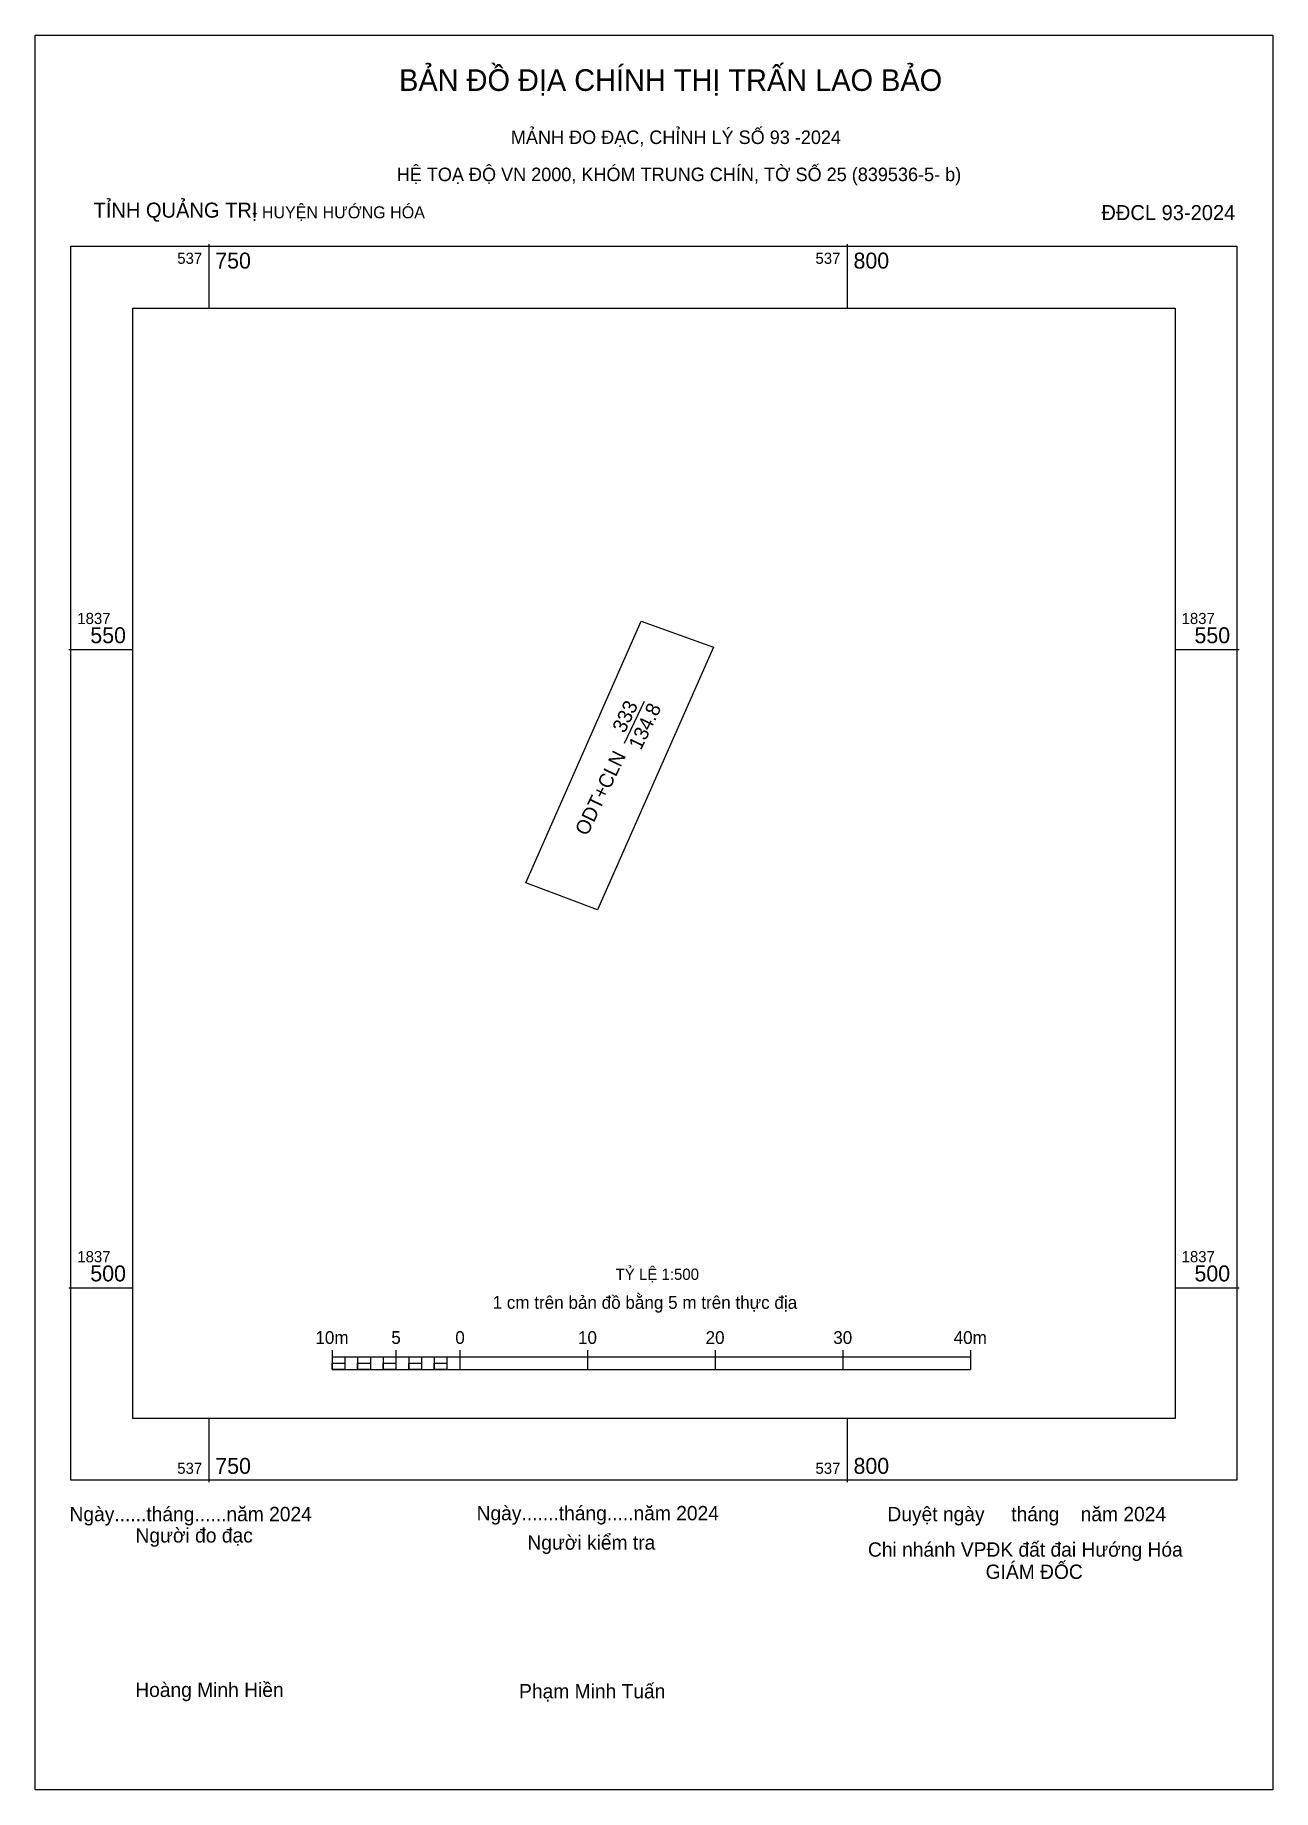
# Model space of a CAD drawing. Extents: x 537736 to 538367, y 1837461 to 1837643.
# Drawn here: x 537736.4 to 537833.4, y 1837460.7 to 1837598.1 of the extents above; entities outside this region: 1.
import ezdxf

# ---------------------------------------------------------------- set-up
doc = ezdxf.new("R2010")
doc.units = 0
for name, color, linetype in [('Level 1', 7, 'Continuous'), ('Level 10', 7, 'Continuous'), ('Level 13', 7, 'Continuous'), ('Level 6', 7, 'Continuous'), ('Level 62', 7, 'Continuous'), ('Level 63', 7, 'Continuous')]:
    doc.layers.add(name, color=color, linetype=linetype)

msp = doc.modelspace()

# ---------------------------------------------------------------- linework, layer by layer
at = {"layer": 'Level 1'}
msp.add_lwpolyline([(537736.38, 1837598.14), (537833.35, 1837598.14), (537833.35, 1837460.66), (537736.38, 1837460.66)], close=True, dxfattribs=at)
at = {"layer": 'Level 10'}
msp.add_line((537782.55, 1837542.68), (537784.13, 1837545.97), dxfattribs=at)
msp.add_lwpolyline([(537780.45, 1837529.62), (537774.82, 1837531.72), (537783.87, 1837552.23), (537789.53, 1837550.2)], close=True, dxfattribs=at)
at = {"layer": 'Level 62'}
msp.add_lwpolyline([(537744.03, 1837576.75), (537825.7, 1837576.75), (537825.7, 1837489.77), (537744.03, 1837489.77)], close=True, dxfattribs=at)
at = {"layer": 'Level 63'}
for p, q in [((537750, 1837581.75), (537750, 1837576.75)), ((537800, 1837581.75), (537800, 1837576.75)), ((537739.03, 1837550), (537744.03, 1837550)), ((537825.7, 1837550), (537830.7, 1837550)), ((537739.03, 1837500), (537744.03, 1837500)), ((537825.7, 1837500), (537830.7, 1837500)), ((537759.65, 1837495.1), (537759.65, 1837493.6)), ((537759.65, 1837494.6), (537809.65, 1837494.6)), ((537760.65, 1837494.6), (537760.65, 1837493.6)), ((537761.65, 1837494.6), (537761.65, 1837493.6)), ((537762.65, 1837494.6), (537762.65, 1837493.6)), ((537763.65, 1837494.6), (537763.65, 1837493.6)), ((537764.65, 1837495.1), (537764.65, 1837493.6)), ((537764.65, 1837494.6), (537764.65, 1837493.6)), ((537765.65, 1837494.6), (537765.65, 1837493.6)), ((537766.65, 1837494.6), (537766.65, 1837493.6)), ((537767.65, 1837494.6), (537767.65, 1837493.6)), ((537768.65, 1837494.6), (537768.65, 1837493.6)), ((537769.65, 1837495.1), (537769.65, 1837493.6)), ((537769.65, 1837494.6), (537769.65, 1837493.6)), ((537779.65, 1837495.1), (537779.65, 1837493.6)), ((537789.65, 1837495.1), (537789.65, 1837493.6)), ((537799.65, 1837495.1), (537799.65, 1837493.6)), ((537809.65, 1837495.1), (537809.65, 1837493.6)), ((537759.65, 1837493.6), (537809.65, 1837493.6)), ((537750, 1837489.77), (537750, 1837484.77)), ((537800, 1837489.77), (537800, 1837484.77))]:
    msp.add_line(p, q, dxfattribs=at)
for points in [[(537739.19, 1837581.6), (537830.54, 1837581.6), (537830.54, 1837484.92), (537739.19, 1837484.92)], [(537759.65, 1837494.1), (537760.65, 1837494.1), (537760.65, 1837493.6), (537759.65, 1837493.6)], [(537759.65, 1837494.1), (537760.65, 1837494.1), (537760.65, 1837493.6), (537759.65, 1837493.6)], [(537761.65, 1837494.1), (537762.65, 1837494.1), (537762.65, 1837493.6), (537761.65, 1837493.6)], [(537763.65, 1837494.1), (537764.65, 1837494.1), (537764.65, 1837493.6), (537763.65, 1837493.6)], [(537765.65, 1837494.1), (537766.65, 1837494.1), (537766.65, 1837493.6), (537765.65, 1837493.6)], [(537767.65, 1837494.1), (537768.65, 1837494.1), (537768.65, 1837493.6), (537767.65, 1837493.6)]]:
    msp.add_lwpolyline(points, close=True, dxfattribs=at)

# ---------------------------------------------------------------- texts
at = {"layer": 'Level 1'}
for s, height, p in [('BẢN ĐỒ ĐỊA CHÍNH THỊ TRẤN LAO BẢO', 1.694, (537764.9, 1837593.77)), (' MẢNH ĐO ĐẠC, CHỈNH LÝ SỐ 93 -2024', 1.058, (537773.26, 1837589.61)), ('TỈNH QUẢNG TRỊ', 1.176, (537740.96, 1837583.84)), (' - HUYỆN HƯỚNG HÓA', 0.9405, (537753.03, 1837583.79)), (' ĐĐCL 93-2024', 1.176, (537819.48, 1837583.65)), ('Ngày......tháng......năm 2024', 1.125, (537739.08, 1837481.71)), ('Ngày.......tháng.....năm 2024', 1.125, (537770.97, 1837481.78)), ('  Duyệt ngày     tháng    năm 2024', 1.125, (537802.32, 1837481.71)), ('Người đo đạc', 1.125, (537744.25, 1837480.04)), ('Người kiểm tra', 1.125, (537774.95, 1837479.48)), ('Chi nhánh VPĐK đất đai Hướng Hóa', 1.125, (537801.63, 1837478.93)), ('GIÁM ĐỐC', 1.125, (537810.85, 1837477.19)), ('Hoàng Minh Hiền', 1.125, (537744.23, 1837467.94)), ('Phạm Minh Tuấn', 1.125, (537774.3, 1837467.83))]:
    msp.add_text(s, height=height, dxfattribs=at).set_placement(p)
at = {"layer": 'Level 13'}
for s, p in [('333', (537782.56, 1837543.39)), ('134.8', (537783.84, 1837542.06)), ('ODT+CLN', (537779.64, 1837535.34))]:
    msp.add_text(s, height=1.125, rotation=64.2965, dxfattribs=at).set_placement(p)
at = {"layer": 'Level 6'}
for s, height, p in [(' HỆ TOẠ ĐỘ VN 2000, KHÓM TRUNG CHÍN, TỜ SỐ 25 (839536-5- b)', 1.058, (537764.32, 1837586.7)), ('TỶ LỆ 1:500', 0.879, (537781.86, 1837500.62))]:
    msp.add_text(s, height=height, dxfattribs=at).set_placement(p)
at = {"layer": 'Level 63'}
for s, height, p in [('Tê sè 25 (839536-5-     )', 3.75, (538312.89, 1837638.93)), ('537', 0.875, (537747.52, 1837580.22)), ('750', 1.25, (537750.5, 1837579.85)), ('537', 0.875, (537797.52, 1837580.22)), ('800', 1.25, (537800.5, 1837579.85)), ('1837', 0.875, (537739.69, 1837552)), ('1837', 0.875, (537826.2, 1837552)), ('550', 1.25, (537740.71, 1837550.5)), ('550', 1.25, (537827.21, 1837550.5)), ('1837', 0.875, (537739.69, 1837502)), ('1837', 0.875, (537826.2, 1837502)), ('500', 1.25, (537740.71, 1837500.5)), ('500', 1.25, (537827.21, 1837500.5)), ('1 cm trên bản đồ bằng 5 m trên thực địa', 1, (537772.22, 1837498.35)), ('10m', 1, (537758.34, 1837495.6)), ('5', 1, (537764.29, 1837495.6)), ('0', 1, (537769.3, 1837495.6)), ('10', 1, (537778.91, 1837495.6)), ('20', 1, (537788.91, 1837495.6)), ('30', 1, (537798.91, 1837495.6)), ('40m', 1, (537808.34, 1837495.6)), ('537', 0.875, (537747.52, 1837485.42)), ('750', 1.25, (537750.5, 1837485.42)), ('537', 0.875, (537797.52, 1837485.42)), ('800', 1.25, (537800.5, 1837485.42))]:
    msp.add_text(s, height=height, dxfattribs=at).set_placement(p)

doc.saveas('drawing.dxf')
